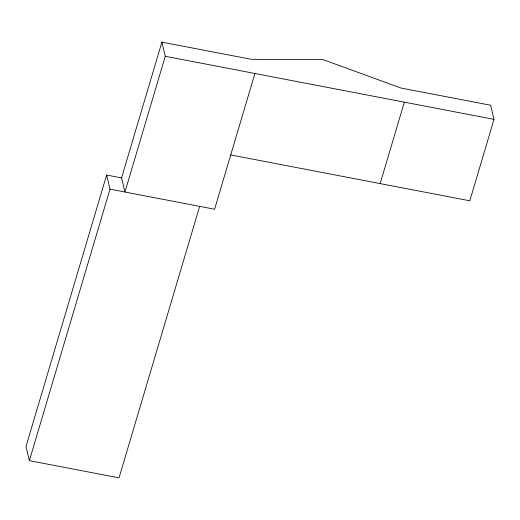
<?xml version="1.0" encoding="UTF-8"?>
<svg xmlns="http://www.w3.org/2000/svg" width="520" height="520" viewBox="0 0 520 520"><rect width="100%" height="100%" fill="white"/><g stroke="black" fill="none" stroke-linecap="round" stroke-linejoin="round"><path stroke-width="0.78" d="M230.724 154.928L469.807 200.805L494 119.359L490.633 105.235L400.978 88.03L322.901 59.566L251.55 59.358L161.895 42.152L165.263 56.284L124.943 192.023L121.576 177.899L106.633 175.032L26 446.518L29.367 460.642L119.022 477.848L199.654 206.362M29.367 460.642L109.999 189.156L106.633 175.032M121.576 177.899L161.895 42.152M254.917 73.483L214.597 209.228L109.999 189.156M380.153 183.599L404.346 102.154M165.263 56.284L494 119.359"/></g></svg>
